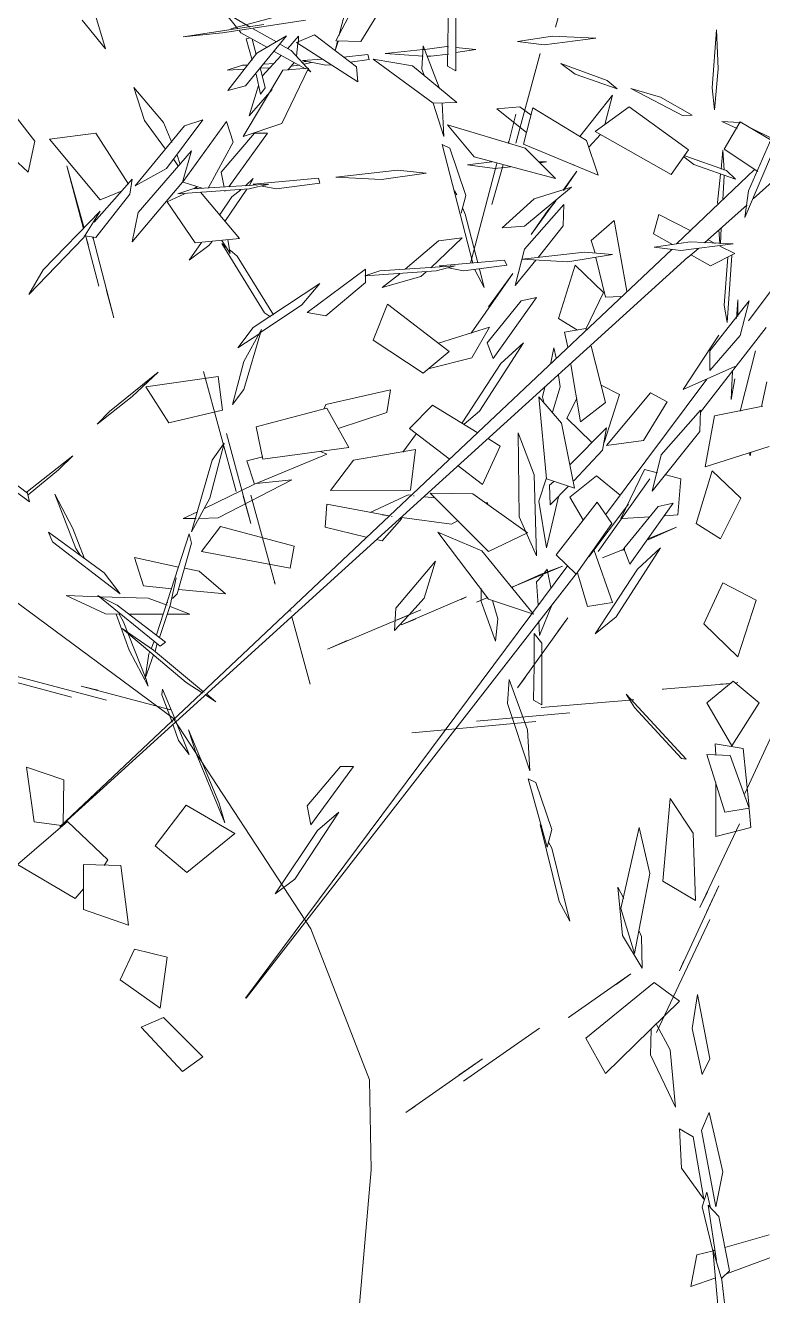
# Model space of a CAD drawing. Header units: metres. Extents: x 42 to 199, y -121 to 268.
# Drawn here: x 128.419 to 128.837, y -75.038 to -74.316 of the extents above; entities that cross this region are included whole.
import ezdxf

# ---------------------------------------------------------------- set-up
doc = ezdxf.new("R2010")
doc.units = ezdxf.units.M
doc.header["$LTSCALE"] = 0.3
doc.layers.get('0').update_dxf_attribs({"color": 8})
doc.layers.add('A-ELEVATION 4', color=8, linetype='Continuous')
doc.layers.add('A-Wall-Full', color=8, linetype='Continuous')
for name, color, linetype, lineweight in [('A-Hatch', 8, 'Continuous', 9), ('A-LANDSCAPE', 8, 'Continuous', 5), ('DA HOUSE ARCH LAYOUT', 8, 'Continuous', 9)]:
    doc.layers.add(name, color=color, linetype=linetype, lineweight=lineweight)

# ---------------------------------------------------------------- blocks, each defined once
blk = doc.blocks.new('zw$13A4')
at = {"layer": 'A-ELEVATION 4', "lineweight": 0, "transparency": 33554508}
blk.add_lwpolyline([(-9.82563, -8.98972), (-9.62165, -9.08723), (-9.53059, -9.1545), (-9.4525, -9.27416), (-9.41926, -9.35999), (-9.41832, -9.41115), (-9.42911, -9.53554), (-9.46825, -9.59416), (-9.51054, -9.64213), (-9.60342, -9.71365), (-9.74646, -9.76682), (-9.87979, -9.76117), (-9.92068, -9.75091), (-10.02946, -9.67634), (-10.05022, -9.66211), (-10.10136, -9.63376)], dxfattribs=at)
blk = doc.blocks.new('02PTRX29')
at = {"color": 8, "linetype": 'Continuous', "transparency": 33554572}
for p, q in [((0.14175, -0.04617), (0.13682, -0.02783)), ((0.19033, -0.04972), (0.18236, -0.03669)), ((0.16851, -0.03934), (0.1687, -0.05592)), ((0.19109, -0.03909), (0.19659, -0.04959)), ((0.19318, -0.03808), (0.19583, -0.04833)), ((0.16661, -0.05705), (0.16661, -0.04162)), ((0.22487, -0.04757), (0.20418, -0.0444)), ((0.22278, -0.04655), (0.21044, -0.04327)), ((0.22449, -0.04238), (0.21803, -0.04617)), ((0.22449, -0.04238), (0.22107, -0.04655)), ((0.25656, -0.04352), (0.25409, -0.05161)), ((0.25409, -0.05161), (0.25997, -0.0444)), ((0.10152, -0.04681), (0.10114, -0.05655)), ((0.10266, -0.06136), (0.10152, -0.04681)), ((0.14175, -0.04605), (0.14175, -0.04617)), ((0.21728, -0.04655), (0.21139, -0.04984)), ((0.21367, -0.05124), (0.22031, -0.04757)), ((0.21462, -0.04554), (0.23473, -0.04858)), ((0.22031, -0.04757), (0.22069, -0.04706)), ((0.23473, -0.04858), (0.22487, -0.04757)), ((0.13169, -0.04896), (0.14251, -0.04845)), ((0.1446, -0.0506), (0.13169, -0.04896)), ((0.14251, -0.04845), (0.15124, -0.04972)), ((0.15124, -0.04972), (0.1446, -0.0506)), ((0.19659, -0.04959), (0.19033, -0.04972)), ((0.20646, -0.04997), (0.19109, -0.05984)), ((0.19147, -0.05604), (0.2019, -0.04807)), ((0.19678, -0.05199), (0.19602, -0.04972)), ((0.19621, -0.04972), (0.19678, -0.05199)), ((0.20646, -0.04997), (0.2019, -0.04807)), ((0.20855, -0.05149), (0.20589, -0.04845)), ((0.20589, -0.04845), (0.20589, -0.04984)), ((0.20589, -0.04984), (0.20608, -0.05022)), ((0.20608, -0.05022), (0.20646, -0.05339)), ((0.21044, -0.05048), (0.20779, -0.05199)), ((0.20893, -0.04833), (0.21633, -0.05263)), ((0.21917, -0.06085), (0.20893, -0.04833)), ((0.21746, -0.04921), (0.21652, -0.05301)), ((0.21746, -0.0544), (0.21898, -0.04908)), ((0.21898, -0.04908), (0.21803, -0.04883)), ((0.15162, -0.07514), (0.14555, -0.05275)), ((0.14555, -0.05275), (0.14574, -0.05326)), ((0.16168, -0.05174), (0.16661, -0.05124)), ((0.16661, -0.0525), (0.16168, -0.05174)), ((0.16889, -0.05098), (0.16851, -0.05111)), ((0.16851, -0.05288), (0.17287, -0.05339)), ((0.17439, -0.05174), (0.16889, -0.05098)), ((0.17477, -0.05086), (0.17078, -0.06123)), ((0.17287, -0.05339), (0.17382, -0.05339)), ((0.17477, -0.05174), (0.17439, -0.05174)), ((0.17515, -0.05667), (0.17477, -0.05086)), ((0.18426, -0.05275), (0.17477, -0.05174)), ((0.17477, -0.05339), (0.18426, -0.05275)), ((0.18824, -0.05427), (0.18862, -0.05301)), ((0.19469, -0.05364), (0.18862, -0.05301)), ((0.20779, -0.05199), (0.20285, -0.05731)), ((0.20418, -0.05655), (0.21196, -0.05225)), ((0.215, -0.05845), (0.21025, -0.05326)), ((0.21633, -0.05263), (0.22354, -0.06199)), ((0.10209, -0.0668), (0.10114, -0.05655)), ((0.12885, -0.05946), (0.14042, -0.05528)), ((0.14042, -0.05528), (0.13682, -0.05794)), ((0.16642, -0.06502), (0.17743, -0.05579)), ((0.1687, -0.05592), (0.16661, -0.05705)), ((0.18729, -0.05414), (0.1723, -0.06515)), ((0.17458, -0.05819), (0.17515, -0.05667)), ((0.17743, -0.05579), (0.18729, -0.05414)), ((0.18824, -0.05427), (0.19299, -0.0549)), ((0.19109, -0.05984), (0.19147, -0.05604)), ((0.19906, -0.05566), (0.19773, -0.05554)), ((0.20494, -0.05452), (0.19906, -0.05566)), ((0.20001, -0.05414), (0.20494, -0.05452)), ((0.20456, -0.05541), (0.20266, -0.05503)), ((0.20285, -0.05731), (0.20361, -0.05693)), ((0.21006, -0.07021), (0.20342, -0.05642)), ((0.20987, -0.05693), (0.20342, -0.05642)), ((0.20513, -0.0549), (0.20399, -0.05478)), ((0.20589, -0.05566), (0.2057, -0.05566)), ((0.20779, -0.05592), (0.20589, -0.05566)), ((0.20703, -0.05503), (0.20855, -0.05693)), ((0.21974, -0.0735), (0.20987, -0.05693)), ((0.21462, -0.05541), (0.21196, -0.05528)), ((0.21538, -0.05642), (0.21291, -0.0563)), ((0.21538, -0.05655), (0.21424, -0.06136)), ((0.21993, -0.05566), (0.2186, -0.05566)), ((0.22373, -0.05693), (0.21936, -0.05667)), ((0.21993, -0.05566), (0.22373, -0.05693)), ((0.13682, -0.05794), (0.12638, -0.06161)), ((0.12638, -0.06161), (0.12885, -0.05946)), ((0.21538, -0.06287), (0.21652, -0.05794)), ((0.10209, -0.0668), (0.10266, -0.06136)), ((0.12296, -0.06148), (0.10987, -0.06831)), ((0.11556, -0.06363), (0.12296, -0.06148)), ((0.12942, -0.07046), (0.12752, -0.06313)), ((0.12752, -0.06313), (0.13568, -0.0735)), ((0.21822, -0.06831), (0.21253, -0.06174)), ((0.21538, -0.06287), (0.21424, -0.06136)), ((0.21822, -0.06831), (0.21595, -0.06072)), ((0.21917, -0.06085), (0.22354, -0.06199)), ((0.24707, -0.06123), (0.23967, -0.06996)), ((0.24441, -0.06945), (0.24707, -0.06123)), ((0.10759, -0.06819), (0.11556, -0.06363)), ((0.10854, -0.07679), (0.12334, -0.06604)), ((0.12334, -0.06604), (0.13188, -0.07224)), ((0.13397, -0.07451), (0.14744, -0.06629)), ((0.14744, -0.06629), (0.14972, -0.0754)), ((0.14782, -0.06819), (0.15067, -0.06604)), ((0.15636, -0.06654), (0.14896, -0.07249)), ((0.15067, -0.06604), (0.15636, -0.06654)), ((0.1723, -0.06515), (0.16642, -0.06502)), ((0.16965, -0.0735), (0.1723, -0.06515)), ((0.17002, -0.06515), (0.16965, -0.0735)), ((0.27174, -0.07464), (0.28047, -0.06351)), ((0.09355, -0.08704), (0.08539, -0.06844)), ((0.10019, -0.06971), (0.09583, -0.06996)), ((0.0964, -0.07148), (0.10019, -0.06971)), ((0.10987, -0.06831), (0.10759, -0.06819)), ((0.15352, -0.07527), (0.15162, -0.06793)), ((0.22221, -0.07489), (0.22392, -0.06971)), ((0.22392, -0.06971), (0.23473, -0.08476)), ((0.23891, -0.08147), (0.2298, -0.06933)), ((0.2298, -0.06933), (0.23435, -0.07084)), ((0.2391, -0.07666), (0.24441, -0.06945)), ((0.2873, -0.06958), (0.27344, -0.08236)), ((0.08767, -0.07401), (0.0926, -0.0716)), ((0.08786, -0.07439), (0.09564, -0.06983)), ((0.09564, -0.06983), (0.09962, -0.07666)), ((0.09583, -0.06996), (0.09564, -0.07008)), ((0.13188, -0.07224), (0.11291, -0.08299)), ((0.14934, -0.07641), (0.1687, -0.07059)), ((0.1687, -0.07059), (0.16206, -0.07856)), ((0.21006, -0.07021), (0.21974, -0.0735)), ((0.22335, -0.08602), (0.21367, -0.07261)), ((0.21367, -0.07261), (0.2169, -0.07261)), ((0.22525, -0.08236), (0.2169, -0.07261)), ((0.23435, -0.07084), (0.24669, -0.08577)), ((0.23967, -0.06996), (0.23758, -0.07502)), ((0.2484, -0.08539), (0.25656, -0.07261)), ((0.25656, -0.07261), (0.26813, -0.07413)), ((0.08691, -0.0759), (0.0945, -0.09374)), ((0.13055, -0.07299), (0.1334, -0.07616)), ((0.13112, -0.08311), (0.13397, -0.07451)), ((0.14972, -0.0754), (0.13112, -0.08311)), ((0.15352, -0.07477), (0.15352, -0.07514)), ((0.16243, -0.10513), (0.17002, -0.07552)), ((0.16813, -0.07641), (0.17002, -0.07552)), ((0.22221, -0.07489), (0.22847, -0.0864)), ((0.26813, -0.07413), (0.25542, -0.08931)), ((0.27344, -0.08236), (0.27174, -0.07464)), ((0.09962, -0.07666), (0.09127, -0.08223)), ((0.10949, -0.07831), (0.09905, -0.08198)), ((0.09962, -0.08185), (0.1, -0.07692)), ((0.1, -0.07692), (0.10038, -0.0816)), ((0.10721, -0.08046), (0.10968, -0.07856)), ((0.11291, -0.08299), (0.10854, -0.07679)), ((0.14175, -0.084), (0.14934, -0.07641)), ((0.16206, -0.07856), (0.14175, -0.084)), ((0.16414, -0.08818), (0.16813, -0.07641)), ((0.24593, -0.09248), (0.23265, -0.07704)), ((0.23265, -0.07704), (0.23492, -0.08489)), ((0.23625, -0.07818), (0.23549, -0.08046)), ((0.23587, -0.08096), (0.23701, -0.07919)), ((0.09203, -0.08172), (0.11158, -0.10032)), ((0.09678, -0.08413), (0.10721, -0.08046)), ((0.09905, -0.08198), (0.09678, -0.08413)), ((0.13644, -0.0821), (0.13985, -0.08691)), ((0.13966, -0.08691), (0.13644, -0.0821)), ((0.1372, -0.08058), (0.13739, -0.08058)), ((0.13739, -0.08058), (0.13739, -0.08058)), ((0.14555, -0.08008), (0.14403, -0.07983)), ((0.14403, -0.07983), (0.14593, -0.07983)), ((0.15693, -0.08147), (0.15295, -0.08109)), ((0.15484, -0.08058), (0.15769, -0.09045)), ((0.163, -0.10513), (0.15636, -0.08021)), ((0.15693, -0.08147), (0.16376, -0.08058)), ((0.16376, -0.08058), (0.15769, -0.07983)), ((0.17401, -0.08261), (0.18122, -0.08185)), ((0.19659, -0.08362), (0.18122, -0.08185)), ((0.22449, -0.08615), (0.22525, -0.08236)), ((0.24669, -0.08577), (0.23891, -0.08147)), ((0.2594, -0.0964), (0.26377, -0.08084)), ((0.26377, -0.08084), (0.25959, -0.09652)), ((0.09241, -0.08906), (0.0852, -0.08261)), ((0.1, -0.08931), (0.09962, -0.08324)), ((0.10057, -0.08286), (0.10133, -0.08995)), ((0.18521, -0.08425), (0.17401, -0.08261)), ((0.18521, -0.08425), (0.19659, -0.08362)), ((0.20096, -0.08387), (0.20058, -0.08514)), ((0.21139, -0.08653), (0.20058, -0.08514)), ((0.20096, -0.08387), (0.21728, -0.08539)), ((0.21822, -0.08653), (0.21329, -0.08539)), ((0.21329, -0.08539), (0.23227, -0.08653)), ((0.21728, -0.08539), (0.21633, -0.08565)), ((0.21822, -0.08577), (0.21728, -0.084)), ((0.21728, -0.084), (0.21917, -0.08577)), ((0.22999, -0.0864), (0.23473, -0.08489)), ((0.23473, -0.08489), (0.23492, -0.08489)), ((0.23492, -0.08489), (0.24745, -0.09981)), ((0.24745, -0.08413), (0.25694, -0.09488)), ((0.24802, -0.08792), (0.24745, -0.08413)), ((0.0945, -0.09374), (0.09355, -0.08704)), ((0.13777, -0.08615), (0.14706, -0.08906)), ((0.14953, -0.09589), (0.13777, -0.08615)), ((0.13985, -0.08691), (0.13966, -0.08691)), ((0.16528, -0.0926), (0.16414, -0.08818)), ((0.16699, -0.08704), (0.16642, -0.08805)), ((0.215, -0.0859), (0.21139, -0.08653)), ((0.21822, -0.08653), (0.23606, -0.0878)), ((0.21879, -0.08666), (0.2243, -0.09475)), ((0.22259, -0.08855), (0.22031, -0.08678)), ((0.23037, -0.08742), (0.22069, -0.09893)), ((0.22562, -0.09311), (0.22259, -0.08855)), ((0.2243, -0.08716), (0.22411, -0.08704)), ((0.2243, -0.08716), (0.2243, -0.08704)), ((0.2243, -0.08704), (0.2243, -0.08716)), ((0.23113, -0.08653), (0.23151, -0.08615)), ((0.23208, -0.08653), (0.23151, -0.08615)), ((0.23227, -0.08653), (0.23606, -0.0878)), ((0.23435, -0.0878), (0.23872, -0.08982)), ((0.25656, -0.09868), (0.24802, -0.08792)), ((0.24991, -0.08704), (0.25542, -0.08931)), ((0.10456, -0.10007), (0.09393, -0.09058)), ((0.10114, -0.09045), (0.10133, -0.08995)), ((0.13966, -0.09045), (0.14953, -0.10158)), ((0.13985, -0.09577), (0.13966, -0.09045)), ((0.14308, -0.09134), (0.14156, -0.08944)), ((0.14175, -0.08969), (0.14365, -0.09197)), ((0.14308, -0.09134), (0.14782, -0.09792)), ((0.14782, -0.09792), (0.14365, -0.09197)), ((0.14706, -0.08906), (0.15503, -0.09627)), ((0.1649, -0.09146), (0.16433, -0.09286)), ((0.2317, -0.10007), (0.23872, -0.08982)), ((0.10797, -0.09703), (0.11594, -0.09298)), ((0.11594, -0.09298), (0.11727, -0.09779)), ((0.12714, -0.0945), (0.12391, -0.11208)), ((0.12714, -0.0945), (0.13283, -0.09943)), ((0.16111, -0.105), (0.16433, -0.09286)), ((0.24745, -0.09981), (0.24593, -0.09248)), ((0.25959, -0.0988), (0.25542, -0.0921)), ((0.25542, -0.0921), (0.26965, -0.10677)), ((0.10038, -0.0964), (0.10057, -0.10019)), ((0.10076, -0.10019), (0.10095, -0.09678)), ((0.11727, -0.09779), (0.11253, -0.10045)), ((0.14612, -0.10374), (0.13985, -0.09577)), ((0.15503, -0.09627), (0.14953, -0.09589)), ((0.25656, -0.09868), (0.25921, -0.0983)), ((0.07818, -0.0988), (0.09355, -0.11955)), ((0.09697, -0.10272), (0.10076, -0.10083)), ((0.09735, -0.10032), (0.10816, -0.09981)), ((0.11044, -0.10196), (0.09735, -0.10032)), ((0.10057, -0.10019), (0.10076, -0.10019)), ((0.1019, -0.10019), (0.10361, -0.09931)), ((0.10608, -0.10146), (0.10873, -0.10374)), ((0.10816, -0.09981), (0.11708, -0.10108)), ((0.11708, -0.10108), (0.11044, -0.10196)), ((0.13188, -0.1026), (0.13283, -0.09943)), ((0.17097, -0.09956), (0.16509, -0.0988)), ((0.16509, -0.0988), (0.17287, -0.10627)), ((0.17932, -0.10665), (0.17097, -0.09956)), ((0.21443, -0.11752), (0.22506, -0.10019)), ((0.22069, -0.09893), (0.2317, -0.10007)), ((0.22297, -0.10272), (0.22354, -0.09931)), ((0.22506, -0.09943), (0.22297, -0.10272)), ((0.22506, -0.10019), (0.22411, -0.10108)), ((0.22828, -0.1007), (0.22752, -0.09969)), ((0.22828, -0.1007), (0.23322, -0.10437)), ((0.23322, -0.10437), (0.23018, -0.09994)), ((0.25731, -0.09855), (0.252, -0.11879)), ((0.2558, -0.11082), (0.25902, -0.09842)), ((0.25731, -0.09868), (0.25731, -0.09893)), ((0.25845, -0.10045), (0.25902, -0.09842)), ((0.27325, -0.11297), (0.25959, -0.0988)), ((0.10304, -0.10576), (0.09697, -0.10272)), ((0.09773, -0.10323), (0.09886, -0.11993)), ((0.09962, -0.11563), (0.09868, -0.10361)), ((0.10778, -0.1031), (0.10304, -0.10576)), ((0.26547, -0.24593), (0.10873, -0.10361)), ((0.11272, -0.10171), (0.26547, -0.2458)), ((0.12752, -0.10298), (0.13454, -0.10234)), ((0.13871, -0.10475), (0.12752, -0.10298)), ((0.12923, -0.1136), (0.13169, -0.10374)), ((0.13454, -0.10234), (0.1501, -0.10411)), ((0.13871, -0.10475), (0.1501, -0.10411)), ((0.15181, -0.11069), (0.14668, -0.10437)), ((0.14953, -0.10158), (0.15181, -0.11069)), ((0.15446, -0.10437), (0.1539, -0.10563)), ((0.17078, -0.10576), (0.15446, -0.10437)), ((0.22126, -0.10336), (0.21215, -0.11803)), ((0.22297, -0.10184), (0.22126, -0.10336)), ((0.1298, -0.11246), (0.13682, -0.10563)), ((0.13682, -0.10563), (0.14099, -0.11892)), ((0.15845, -0.11601), (0.15238, -0.10766)), ((0.16281, -0.12258), (0.15238, -0.10766)), ((0.1539, -0.10563), (0.16471, -0.10702)), ((0.15959, -0.1112), (0.16073, -0.10665)), ((0.15959, -0.1112), (0.16187, -0.10677)), ((0.16471, -0.10702), (0.16851, -0.10627)), ((0.1668, -0.10576), (0.17154, -0.10702)), ((0.18559, -0.10702), (0.1668, -0.10576)), ((0.17078, -0.10576), (0.16965, -0.10601)), ((0.17154, -0.10702), (0.18938, -0.10829)), ((0.17401, -0.10728), (0.17534, -0.10842)), ((0.18502, -0.1112), (0.18065, -0.10778)), ((0.18938, -0.10829), (0.18559, -0.10702)), ((0.18919, -0.10993), (0.18919, -0.10665)), ((0.2038, -0.1174), (0.18919, -0.10665)), ((0.26965, -0.10677), (0.27325, -0.11297)), ((0.17534, -0.10842), (0.18502, -0.1112)), ((0.18919, -0.10993), (0.19906, -0.11828)), ((0.20513, -0.1155), (0.20058, -0.11019)), ((0.21728, -0.12119), (0.20058, -0.11019)), ((0.12923, -0.1136), (0.12543, -0.11348)), ((0.13416, -0.12157), (0.1298, -0.11246)), ((0.15731, -0.12891), (0.14649, -0.11373)), ((0.14649, -0.11373), (0.15029, -0.11449)), ((0.252, -0.11879), (0.2539, -0.11196)), ((0.09564, -0.12322), (0.09336, -0.11449)), ((0.10323, -0.12701), (0.09336, -0.11449)), ((0.09621, -0.11424), (0.09621, -0.11841)), ((0.09659, -0.11892), (0.09621, -0.11424)), ((0.09886, -0.11993), (0.09962, -0.11563)), ((0.15029, -0.11449), (0.15883, -0.12499)), ((0.16832, -0.12714), (0.18369, -0.11537)), ((0.18369, -0.11537), (0.18729, -0.12436)), ((0.21538, -0.12246), (0.20513, -0.1155)), ((0.13625, -0.12183), (0.14099, -0.11892)), ((0.2038, -0.1174), (0.19906, -0.11828)), ((0.2112, -0.11968), (0.2112, -0.11968)), ((0.21291, -0.11854), (0.21443, -0.11752)), ((0.10551, -0.14232), (0.08919, -0.12119)), ((0.09564, -0.12322), (0.10323, -0.13195)), ((0.10987, -0.13663), (0.10095, -0.12309)), ((0.13397, -0.1217), (0.13416, -0.12145)), ((0.13947, -0.12233), (0.13416, -0.12145)), ((0.13871, -0.12613), (0.13947, -0.12233)), ((0.17097, -0.12512), (0.15826, -0.12107)), ((0.15826, -0.12107), (0.16262, -0.12878)), ((0.21519, -0.1217), (0.21955, -0.13663)), ((0.21955, -0.12967), (0.21519, -0.1217)), ((0.21557, -0.12271), (0.22107, -0.12625)), ((0.21728, -0.12119), (0.22107, -0.12625)), ((0.12923, -0.13992), (0.13283, -0.12587)), ((0.14213, -0.12625), (0.14156, -0.12878)), ((0.14213, -0.12625), (0.14289, -0.13005)), ((0.14972, -0.12499), (0.16073, -0.14207)), ((0.15541, -0.13018), (0.14972, -0.12499)), ((0.15883, -0.12499), (0.15731, -0.12891)), ((0.18729, -0.12436), (0.17477, -0.13258)), ((0.09184, -0.12701), (0.09564, -0.14207)), ((0.10323, -0.12701), (0.10323, -0.13195)), ((0.16262, -0.12878), (0.17325, -0.13144)), ((0.16832, -0.12714), (0.17477, -0.13258)), ((0.2224, -0.14042), (0.21955, -0.12967)), ((0.09697, -0.13093), (0.10987, -0.13663)), ((0.09754, -0.13207), (0.09792, -0.13916)), ((0.13549, -0.14472), (0.13796, -0.13043)), ((0.14099, -0.13309), (0.14061, -0.13599)), ((0.16509, -0.14498), (0.15541, -0.13018)), ((0.22145, -0.16218), (0.22961, -0.1322)), ((0.241, -0.13233), (0.24745, -0.1384)), ((0.25314, -0.14219), (0.241, -0.13233)), ((0.09033, -0.14093), (0.089, -0.13473)), ((0.09697, -0.13397), (0.09792, -0.13916)), ((0.10399, -0.1341), (0.12923, -0.168)), ((0.12581, -0.13789), (0.13037, -0.13562)), ((0.14061, -0.13599), (0.14251, -0.14232)), ((0.14441, -0.13612), (0.14498, -0.13852)), ((0.226, -0.13346), (0.22487, -0.14181)), ((0.226, -0.13346), (0.24403, -0.13599)), ((0.23834, -0.14498), (0.24403, -0.13599)), ((0.11803, -0.13751), (0.11386, -0.13979)), ((0.12904, -0.15067), (0.11803, -0.13751)), ((0.12581, -0.13789), (0.12961, -0.14991)), ((0.1389, -0.14384), (0.13644, -0.1389)), ((0.14593, -0.13852), (0.14023, -0.1451)), ((0.14403, -0.15902), (0.14593, -0.13852)), ((0.1446, -0.14017), (0.14498, -0.13852)), ((0.18388, -0.14245), (0.18293, -0.13675)), ((0.18293, -0.13675), (0.19906, -0.14042)), ((0.2224, -0.14042), (0.21955, -0.13663)), ((0.24745, -0.1384), (0.25618, -0.14536)), ((0.10209, -0.14321), (0.08995, -0.1408)), ((0.10551, -0.14181), (0.11537, -0.15295)), ((0.10551, -0.14181), (0.1057, -0.14713)), ((0.11386, -0.13979), (0.11974, -0.1494)), ((0.13549, -0.14472), (0.12923, -0.13992)), ((0.16073, -0.14207), (0.16452, -0.14536)), ((0.17249, -0.14055), (0.1613, -0.14738)), ((0.17818, -0.14637), (0.17249, -0.14055)), ((0.19602, -0.14637), (0.18388, -0.14245)), ((0.19887, -0.14131), (0.19337, -0.15118)), ((0.19887, -0.14131), (0.21652, -0.14599)), ((0.19906, -0.14042), (0.19963, -0.14156)), ((0.22487, -0.14181), (0.23834, -0.14498)), ((0.25618, -0.14536), (0.25314, -0.14219)), ((0.10437, -0.15598), (0.10209, -0.14321)), ((0.13264, -0.14991), (0.1389, -0.14384)), ((0.14023, -0.1451), (0.13701, -0.1613)), ((0.11765, -0.16206), (0.1057, -0.14713)), ((0.12999, -0.15181), (0.12904, -0.14624)), ((0.12904, -0.14624), (0.13815, -0.15548)), ((0.14706, -0.15801), (0.15105, -0.14751)), ((0.15105, -0.14751), (0.15086, -0.16851)), ((0.1556, -0.1508), (0.15845, -0.14902)), ((0.16073, -0.14776), (0.16073, -0.14776)), ((0.16832, -0.15396), (0.17818, -0.14637)), ((0.17648, -0.14763), (0.17989, -0.15231)), ((0.21652, -0.14599), (0.21481, -0.15409)), ((0.22392, -0.14763), (0.21784, -0.17015)), ((0.08843, -0.15092), (0.10437, -0.15598)), ((0.11974, -0.1494), (0.12904, -0.15067)), ((0.1372, -0.15952), (0.12999, -0.15181)), ((0.1556, -0.1508), (0.15997, -0.16041)), ((0.17799, -0.1618), (0.17667, -0.15168)), ((0.17667, -0.15168), (0.19223, -0.15434)), ((0.19337, -0.15118), (0.21481, -0.15409)), ((0.19887, -0.15282), (0.20039, -0.15219)), ((0.22449, -0.15004), (0.22752, -0.15434)), ((0.22449, -0.15004), (0.22809, -0.16383)), ((0.27363, -0.16256), (0.28787, -0.15168)), ((0.09298, -0.15244), (0.09317, -0.1532)), ((0.09317, -0.1532), (0.09336, -0.15257)), ((0.11537, -0.15295), (0.11765, -0.16206)), ((0.16775, -0.15434), (0.16775, -0.15434)), ((0.19223, -0.15434), (0.19792, -0.16193)), ((0.2169, -0.16028), (0.19887, -0.15282)), ((0.21481, -0.15345), (0.21879, -0.15446)), ((0.2169, -0.16028), (0.21879, -0.15446)), ((0.23265, -0.17218), (0.22752, -0.15434)), ((0.26225, -0.1532), (0.26585, -0.15674)), ((0.27363, -0.16218), (0.26225, -0.1532)), ((0.10266, -0.15699), (0.09545, -0.16383)), ((0.10665, -0.17015), (0.10266, -0.15699)), ((0.11424, -0.15801), (0.11044, -0.15902)), ((0.11955, -0.15662), (0.11632, -0.1575)), ((0.12543, -0.16889), (0.11955, -0.15662)), ((0.12562, -0.16307), (0.1315, -0.15826)), ((0.1315, -0.15826), (0.13815, -0.16357)), ((0.14649, -0.17825), (0.14706, -0.15801)), ((0.15997, -0.16041), (0.16604, -0.15573)), ((0.26585, -0.15674), (0.27344, -0.16294)), ((0.28388, -0.15674), (0.27306, -0.16471)), ((0.1112, -0.168), (0.11044, -0.15902)), ((0.11822, -0.15902), (0.13112, -0.17711)), ((0.13701, -0.1613), (0.14403, -0.15902)), ((0.13852, -0.16079), (0.14308, -0.16547)), ((0.14327, -0.16054), (0.14213, -0.15965)), ((0.14308, -0.16547), (0.14327, -0.16054)), ((0.14403, -0.15877), (0.14593, -0.16459)), ((0.226, -0.16876), (0.2076, -0.15927)), ((0.2076, -0.15927), (0.21652, -0.16016)), ((0.21652, -0.16016), (0.2169, -0.16028)), ((0.2169, -0.16028), (0.22942, -0.16636)), ((0.10057, -0.17395), (0.09545, -0.16383)), ((0.12505, -0.16357), (0.12505, -0.16357)), ((0.12771, -0.17015), (0.13131, -0.16484)), ((0.13131, -0.16484), (0.14156, -0.17799)), ((0.13473, -0.16939), (0.13815, -0.16357)), ((0.14403, -0.17622), (0.14099, -0.16345)), ((0.14593, -0.16459), (0.14403, -0.17622)), ((0.14877, -0.17243), (0.16243, -0.16269)), ((0.17306, -0.16256), (0.15845, -0.17711)), ((0.15864, -0.16496), (0.15921, -0.16496)), ((0.15921, -0.16496), (0.15864, -0.16496)), ((0.15864, -0.16496), (0.15883, -0.16522)), ((0.16243, -0.16269), (0.17306, -0.16256)), ((0.17439, -0.16345), (0.17192, -0.1637)), ((0.17724, -0.16319), (0.17705, -0.16319)), ((0.17781, -0.16307), (0.17856, -0.16294)), ((0.17799, -0.1618), (0.19792, -0.16193)), ((0.17856, -0.16294), (0.18805, -0.16737)), ((0.21177, -0.18533), (0.21784, -0.16307)), ((0.21974, -0.16332), (0.21784, -0.17015)), ((0.22809, -0.16383), (0.23265, -0.17218)), ((0.2668, -0.16281), (0.26149, -0.17635)), ((0.26225, -0.17142), (0.2668, -0.16281)), ((0.27306, -0.16471), (0.27363, -0.16256)), ((0.27363, -0.16218), (0.27382, -0.16243)), ((0.1112, -0.168), (0.11443, -0.16825)), ((0.12315, -0.18027), (0.11234, -0.16509)), ((0.11613, -0.16585), (0.11234, -0.16509)), ((0.11613, -0.16585), (0.12467, -0.17635)), ((0.12353, -0.16534), (0.1334, -0.1785)), ((0.19887, -0.16534), (0.18331, -0.16825)), ((0.18331, -0.16825), (0.18502, -0.168)), ((0.19925, -0.17104), (0.19887, -0.16534)), ((0.23113, -0.16724), (0.23473, -0.16889)), ((0.10057, -0.17395), (0.10665, -0.17015)), ((0.11158, -0.17104), (0.1186, -0.17395)), ((0.1186, -0.1742), (0.11158, -0.17104)), ((0.11822, -0.16851), (0.12505, -0.16889)), ((0.12505, -0.16889), (0.12524, -0.16889)), ((0.12524, -0.16889), (0.12543, -0.16889)), ((0.13663, -0.1828), (0.12771, -0.17015)), ((0.15086, -0.16851), (0.14649, -0.17825)), ((0.16775, -0.17028), (0.16604, -0.16939)), ((0.16775, -0.17028), (0.18008, -0.16863)), ((0.18008, -0.16889), (0.18502, -0.17445)), ((0.18046, -0.16889), (0.18008, -0.16889)), ((0.18255, -0.16838), (0.18274, -0.16838)), ((0.18274, -0.16838), (0.18274, -0.16838)), ((0.189, -0.17357), (0.19925, -0.17104)), ((0.22543, -0.17091), (0.20703, -0.17584)), ((0.23018, -0.17711), (0.22543, -0.17091)), ((0.226, -0.16876), (0.23075, -0.16889)), ((0.23151, -0.16889), (0.23473, -0.16889)), ((0.15845, -0.17711), (0.14877, -0.17243)), ((0.17116, -0.1723), (0.15845, -0.189)), ((0.16016, -0.17698), (0.17116, -0.1723)), ((0.18502, -0.17445), (0.18615, -0.1742)), ((0.18843, -0.17369), (0.18843, -0.17369)), ((0.23265, -0.17509), (0.23322, -0.17268)), ((0.24137, -0.19798), (0.23322, -0.17268)), ((0.25447, -0.18242), (0.26832, -0.1723)), ((0.2594, -0.17875), (0.26225, -0.17142)), ((0.26832, -0.1723), (0.26737, -0.17471)), ((0.12126, -0.18154), (0.11556, -0.17622)), ((0.11556, -0.17622), (0.12657, -0.19343)), ((0.12315, -0.18027), (0.12467, -0.17635)), ((0.12448, -0.17648), (0.12999, -0.17875)), ((0.12448, -0.1766), (0.12524, -0.17686)), ((0.13207, -0.17686), (0.12752, -0.18989)), ((0.14725, -0.1928), (0.16016, -0.17698)), ((0.20798, -0.18128), (0.20703, -0.17584)), ((0.20798, -0.18128), (0.23018, -0.17711)), ((0.23265, -0.17509), (0.23625, -0.18774)), ((0.26737, -0.17471), (0.25048, -0.18774)), ((0.26149, -0.17635), (0.26035, -0.17812)), ((0.14156, -0.17799), (0.13663, -0.1828)), ((0.21917, -0.28869), (0.13871, -0.18065)), ((0.14004, -0.18078), (0.14536, -0.1828)), ((0.14004, -0.18078), (0.15238, -0.18596)), ((0.17173, -0.17951), (0.1816, -0.19128)), ((0.17458, -0.18875), (0.17173, -0.17951)), ((0.24688, -0.17863), (0.23587, -0.18103)), ((0.2446, -0.18571), (0.24688, -0.17863)), ((0.13188, -0.19773), (0.12126, -0.18154)), ((0.13625, -0.18242), (0.13378, -0.1909)), ((0.21898, -0.28869), (0.13663, -0.18268)), ((0.14289, -0.18609), (0.14365, -0.18242)), ((0.14365, -0.1823), (0.14384, -0.18154)), ((0.14384, -0.18154), (0.1446, -0.18255)), ((0.14479, -0.18293), (0.14649, -0.1847)), ((0.14536, -0.1828), (0.15276, -0.18609)), ((0.23075, -0.18204), (0.22411, -0.18774)), ((0.23075, -0.18204), (0.23435, -0.18128)), ((0.23796, -0.19065), (0.23644, -0.18369)), ((0.25048, -0.18774), (0.25447, -0.18242)), ((0.1, -0.18495), (0.09165, -0.18925)), ((0.1, -0.18495), (0.10475, -0.1952)), ((0.14649, -0.1847), (0.14612, -0.19052)), ((0.15238, -0.18596), (0.15257, -0.18622)), ((0.16035, -0.18634), (0.16035, -0.18963)), ((0.21196, -0.18483), (0.21177, -0.18533)), ((0.22411, -0.18774), (0.23587, -0.1866)), ((0.23758, -0.18647), (0.2446, -0.18571)), ((0.09621, -0.20342), (0.09165, -0.18925)), ((0.13378, -0.1909), (0.12752, -0.18989)), ((0.14574, -0.19811), (0.14251, -0.19014)), ((0.15845, -0.189), (0.14725, -0.1928)), ((0.1575, -0.18938), (0.15617, -0.19393)), ((0.16035, -0.18963), (0.15674, -0.1995)), ((0.15864, -0.18862), (0.16149, -0.18976)), ((0.16395, -0.18849), (0.16528, -0.18913)), ((0.16395, -0.18849), (0.18027, -0.19545)), ((0.17837, -0.19305), (0.17458, -0.18875)), ((0.23625, -0.18774), (0.23739, -0.18887)), ((0.23853, -0.18989), (0.23891, -0.19001)), ((0.24346, -0.18875), (0.23872, -0.19052)), ((0.24043, -0.20077), (0.25599, -0.18812)), ((0.25542, -0.18849), (0.24346, -0.18875)), ((0.25599, -0.18812), (0.25124, -0.19052)), ((0.25409, -0.19267), (0.26396, -0.18812)), ((0.25561, -0.18849), (0.26396, -0.18812)), ((0.12657, -0.19343), (0.13188, -0.19773)), ((0.17534, -0.19166), (0.19868, -0.20153)), ((0.18122, -0.19419), (0.17534, -0.19166)), ((0.18198, -0.19684), (0.17837, -0.19305)), ((0.1816, -0.19128), (0.18198, -0.19684)), ((0.20304, -0.21025), (0.2076, -0.19343)), ((0.20779, -0.19204), (0.20798, -0.19191)), ((0.20798, -0.19191), (0.20798, -0.19204)), ((0.23796, -0.1909), (0.23303, -0.1928)), ((0.23303, -0.1928), (0.23853, -0.1928)), ((0.23796, -0.19065), (0.24062, -0.19862)), ((0.25124, -0.19052), (0.2391, -0.19975)), ((0.23967, -0.1928), (0.24821, -0.1928)), ((0.24821, -0.20178), (0.25143, -0.1928)), ((0.25067, -0.1928), (0.24972, -0.19457)), ((0.25029, -0.1928), (0.25409, -0.19267)), ((0.09621, -0.20342), (0.10475, -0.1952)), ((0.13871, -0.19368), (0.15124, -0.21114)), ((0.13871, -0.19368), (0.14118, -0.1971)), ((0.14593, -0.19444), (0.14574, -0.19811)), ((0.15617, -0.19393), (0.15674, -0.1995)), ((0.17667, -0.19406), (0.18027, -0.19545)), ((0.23397, -0.20987), (0.24991, -0.19634)), ((0.24991, -0.19634), (0.24213, -0.20178)), ((0.24972, -0.19457), (0.24403, -0.20886)), ((0.14517, -0.20001), (0.14706, -0.1976)), ((0.14706, -0.1976), (0.14706, -0.20545)), ((0.19374, -0.19937), (0.19868, -0.20153)), ((0.2391, -0.19975), (0.24043, -0.20077)), ((0.24194, -0.1995), (0.2427, -0.2014)), ((0.14517, -0.21544), (0.14517, -0.20001)), ((0.24213, -0.20178), (0.22961, -0.21215)), ((0.24118, -0.20013), (0.24175, -0.20203)), ((0.24213, -0.20292), (0.24422, -0.20886)), ((0.24308, -0.20216), (0.24327, -0.20266)), ((0.24327, -0.20266), (0.24422, -0.20886)), ((0.24346, -0.21076), (0.24821, -0.20178)), ((0.14706, -0.20545), (0.14706, -0.20557)), ((0.14706, -0.20557), (0.14725, -0.2143)), ((0.29261, -0.20545), (0.26263, -0.21354)), ((0.15333, -0.20912), (0.14877, -0.22164)), ((0.15124, -0.21114), (0.14934, -0.20861)), ((0.15333, -0.20912), (0.15371, -0.21506)), ((0.24346, -0.21076), (0.24403, -0.20886)), ((0.27648, -0.20823), (0.2539, -0.2143)), ((0.26263, -0.21354), (0.28293, -0.2081)), ((0.09735, -0.2095), (0.0909, -0.21493)), ((0.09678, -0.21), (0.09621, -0.20987)), ((0.10399, -0.21493), (0.09735, -0.2095)), ((0.11499, -0.21152), (0.09792, -0.21013)), ((0.09792, -0.21013), (0.10057, -0.21025)), ((0.11499, -0.21165), (0.11499, -0.21139)), ((0.11499, -0.21139), (0.11499, -0.21152)), ((0.22961, -0.21215), (0.22942, -0.21228)), ((0.22942, -0.21228), (0.22942, -0.21228)), ((0.2298, -0.21253), (0.22999, -0.2124)), ((0.2298, -0.21253), (0.2298, -0.21253)), ((0.22999, -0.2124), (0.23397, -0.20987)), ((0.23682, -0.21886), (0.23986, -0.21152)), ((0.26016, -0.21076), (0.23777, -0.21671)), ((0.23986, -0.21152), (0.24005, -0.21291)), ((0.25599, -0.21177), (0.26016, -0.21076)), ((0.09773, -0.22569), (0.0909, -0.21493)), ((0.09773, -0.22569), (0.10399, -0.21493)), ((0.1241, -0.21278), (0.10911, -0.22898)), ((0.12202, -0.21607), (0.1241, -0.21278)), ((0.12221, -0.21418), (0.14536, -0.21607)), ((0.12277, -0.21418), (0.12221, -0.21418)), ((0.14517, -0.21544), (0.14725, -0.2143)), ((0.1482, -0.23189), (0.15371, -0.21506)), ((0.22885, -0.21278), (0.22657, -0.21468)), ((0.22657, -0.21468), (0.22904, -0.21304)), ((0.24005, -0.21291), (0.23758, -0.21949)), ((0.11025, -0.22885), (0.12202, -0.21607)), ((0.16149, -0.21949), (0.13815, -0.21746)), ((0.23682, -0.21898), (0.23682, -0.21886)), ((0.23777, -0.21671), (0.23834, -0.21658)), ((0.08653, -0.2205), (0.0945, -0.23758)), ((0.14668, -0.21962), (0.17762, -0.2224)), ((0.14877, -0.22164), (0.1482, -0.23189)), ((0.2334, -0.22164), (0.22581, -0.23986)), ((0.23151, -0.22759), (0.2334, -0.22164)), ((0.23322, -0.22784), (0.23644, -0.21974)), ((0.2372, -0.2205), (0.23587, -0.2243)), ((0.23663, -0.21911), (0.23682, -0.21898)), ((0.23758, -0.21949), (0.23739, -0.21974)), ((0.23739, -0.21974), (0.23739, -0.21974)), ((0.1019, -0.22518), (0.09488, -0.22632)), ((0.10171, -0.22797), (0.1019, -0.22518)), ((0.23587, -0.2243), (0.23322, -0.22784)), ((0.09488, -0.22632), (0.09336, -0.241)), ((0.09811, -0.22809), (0.09336, -0.24125)), ((0.10399, -0.22784), (0.09811, -0.22809)), ((0.10399, -0.22784), (0.09943, -0.24226)), ((0.2243, -0.24492), (0.23151, -0.22759)), ((0.10911, -0.22898), (0.11025, -0.22885)), ((0.20285, -0.24542), (0.19223, -0.23087)), ((0.19223, -0.23087), (0.19545, -0.23087)), ((0.19545, -0.23087), (0.2038, -0.24062)), ((0.27382, -0.231), (0.26453, -0.23416)), ((0.27193, -0.24466), (0.27382, -0.231)), ((0.14858, -0.23391), (0.14384, -0.25099)), ((0.14858, -0.23391), (0.14668, -0.2348)), ((0.26453, -0.23416), (0.26472, -0.2453)), ((0.0945, -0.23758), (0.0945, -0.23745)), ((0.10171, -0.24833), (0.10171, -0.2348)), ((0.1427, -0.24656), (0.14668, -0.2348)), ((0.1074, -0.24745), (0.1131, -0.23884)), ((0.1131, -0.23884), (0.11499, -0.25947)), ((0.2038, -0.24062), (0.20285, -0.24542)), ((0.22183, -0.24757), (0.23397, -0.24049)), ((0.22581, -0.23986), (0.2243, -0.24492)), ((0.23397, -0.24049), (0.24175, -0.25061)), ((0.09336, -0.24137), (0.09298, -0.24606)), ((0.09336, -0.24125), (0.09943, -0.24226)), ((0.19583, -0.24226), (0.20115, -0.24681)), ((0.20684, -0.25896), (0.19583, -0.24226)), ((0.10171, -0.24833), (0.09298, -0.24606)), ((0.09602, -0.24568), (0.09583, -0.24517)), ((0.09583, -0.24517), (0.1057, -0.26604)), ((0.10683, -0.26427), (0.1074, -0.24745)), ((0.11822, -0.25757), (0.12088, -0.24606)), ((0.12088, -0.24606), (0.12543, -0.2663)), ((0.14555, -0.2453), (0.1408, -0.26453)), ((0.14384, -0.25099), (0.1427, -0.24656)), ((0.14555, -0.2453), (0.14517, -0.24593)), ((0.20115, -0.24681), (0.21177, -0.26263)), ((0.25352, -0.25415), (0.26358, -0.24454)), ((0.26358, -0.24454), (0.2761, -0.25529)), ((0.26472, -0.2453), (0.26472, -0.24542)), ((0.26472, -0.24542), (0.2649, -0.24555)), ((0.2649, -0.24555), (0.26509, -0.24555)), ((0.26509, -0.24555), (0.2649, -0.24555)), ((0.2649, -0.24555), (0.2649, -0.24555)), ((0.27193, -0.24466), (0.26509, -0.24555)), ((0.26547, -0.24593), (0.26547, -0.2458)), ((0.1427, -0.25124), (0.14346, -0.24972)), ((0.23378, -0.25731), (0.22183, -0.24757)), ((0.24175, -0.25061), (0.23378, -0.25731)), ((0.13815, -0.26946), (0.1427, -0.25124)), ((0.25029, -0.25554), (0.2484, -0.27047)), ((0.25959, -0.25529), (0.25029, -0.25554)), ((0.25352, -0.25415), (0.25447, -0.25554)), ((0.25959, -0.25529), (0.25959, -0.26655)), ((0.2761, -0.25529), (0.26168, -0.26377)), ((0.10683, -0.26427), (0.11499, -0.25947)), ((0.11822, -0.25757), (0.12202, -0.27756)), ((0.21177, -0.26263), (0.20684, -0.25896)), ((0.10095, -0.2606), (0.10399, -0.26706)), ((0.11082, -0.28186), (0.10095, -0.2606)), ((0.1057, -0.26604), (0.1038, -0.26212)), ((0.12619, -0.26098), (0.12467, -0.26377)), ((0.12619, -0.26098), (0.12505, -0.273)), ((0.26168, -0.26377), (0.25959, -0.26136)), ((0.12543, -0.2663), (0.12202, -0.27756)), ((0.1408, -0.26453), (0.13815, -0.26946)), ((0.10323, -0.26908), (0.11651, -0.29729)), ((0.25959, -0.26655), (0.2484, -0.27047)), ((0.12088, -0.27199), (0.12031, -0.27325)), ((0.12012, -0.28122), (0.12505, -0.273)), ((0.12031, -0.27325), (0.12012, -0.28122)), ((0.23872, -0.27844), (0.24688, -0.27642)), ((0.23872, -0.27844), (0.24043, -0.29122)), ((0.24688, -0.27642), (0.25048, -0.28413)), ((0.10968, -0.27933), (0.11082, -0.28186)), ((0.11708, -0.28477), (0.11082, -0.28945)), ((0.11708, -0.28477), (0.13416, -0.29868)), ((0.13852, -0.2935), (0.12296, -0.28262)), ((0.12296, -0.28262), (0.12657, -0.28527)), ((0.25048, -0.28413), (0.24043, -0.29122)), ((0.10627, -0.2878), (0.10323, -0.30387)), ((0.10759, -0.29628), (0.10627, -0.2878)), ((0.11082, -0.28945), (0.12923, -0.30754)), ((0.13834, -0.2935), (0.13852, -0.2935)), ((0.2298, -0.30336), (0.23967, -0.2935)), ((0.23967, -0.2935), (0.24517, -0.2959)), ((0.10759, -0.29628), (0.10513, -0.30779)), ((0.11651, -0.29527), (0.1131, -0.30159)), ((0.11784, -0.29653), (0.11803, -0.30286)), ((0.16471, -0.30944), (0.14574, -0.29615)), ((0.14574, -0.29615), (0.14612, -0.29641)), ((0.24517, -0.2959), (0.23492, -0.30703)), ((0.12923, -0.30754), (0.13416, -0.29868)), ((0.10323, -0.30387), (0.10513, -0.30779)), ((0.11177, -0.31589), (0.1131, -0.30159)), ((0.11803, -0.30286), (0.11177, -0.31589)), ((0.15997, -0.30387), (0.16585, -0.30792)), ((0.15997, -0.30387), (0.17913, -0.31728)), ((0.23492, -0.30703), (0.2298, -0.30336)), ((0.17913, -0.31728), (0.17686, -0.31576)), ((0.1, -0.33208), (0.10342, -0.31728)), ((0.10342, -0.31728), (0.10532, -0.32171)), ((0.10532, -0.32171), (0.10171, -0.34081)), ((0.1074, -0.32335), (0.10475, -0.33891)), ((0.11082, -0.32133), (0.1074, -0.32335)), ((0.11082, -0.32133), (0.11025, -0.33119)), ((0.1, -0.33208), (0.10171, -0.34081)), ((0.11025, -0.33119), (0.10475, -0.33891)), ((0.10399, -0.33714), (0.10304, -0.34106)), ((0.10513, -0.34081), (0.10399, -0.33714)), ((0.10361, -0.34043), (0.10095, -0.34321)), ((0.10361, -0.34043), (0.10152, -0.35422)), ((0.10513, -0.34081), (0.10247, -0.35182)), ((0.0983, -0.35675), (0.10095, -0.34321)), ((0.09943, -0.35093), (0.08843, -0.34777)), ((0.10247, -0.35144), (0.10019, -0.35903)), ((0.10057, -0.37193), (0.10247, -0.35144)), ((0.1019, -0.35169), (0.10228, -0.35169)), ((0.10228, -0.35169), (0.10228, -0.35182)), ((0.10228, -0.35182), (0.10646, -0.35283)), ((0.09905, -0.35751), (0.08691, -0.35308)), ((0.10797, -0.36067), (0.10646, -0.35283)), ((0.0983, -0.35675), (0.10019, -0.35865)), ((0.10019, -0.35903), (0.09792, -0.37851)), ((0.10797, -0.36067), (0.10171, -0.35852))]:
    blk.add_line(p, q, dxfattribs=at)
blk = doc.blocks.new('DA HOUSE ARCH LAYOUT')
at = {"layer": 'A-Hatch', "transparency": 33554534}
h = blk.add_hatch(dxfattribs=at)
h.set_pattern_fill('ANSI34', color=8, scale=0.05, angle=135)
h.set_pattern_definition([(180, (143.66595, 80.5253), (-8e-16, -0.9525), []), (180, (143.5072, 80.684), (-8e-16, -0.9525), []), (180, (143.34845, 80.8428), (-8e-16, -0.9525), []), (180, (143.1897, 81.0015), (-8e-16, -0.9525), [])])
h.paths.add_polyline_path([(-4.77, -11.69991), (19.34996, -11.69995), (19.34996, -23.43005), (32.02826, -23.43), (32.24459, -21.83), (30.39079, -21.83), (30.39079, -21.93), (29.99079, -21.93), (29.99063, -14.13604), (29.99063, -15.13502, -0.255571), (30.2109, -14.73223), (30.22077, -12.52991), (29.99077, -12.52991), (29.99077, -5.76021, -0.509998), (30.59751, -5.28994, 0.131852), (31.3505, -5.50962, 0.414214), (32.65079, -4.20933, 0.414214), (31.3505, -2.90904, 0.124697), (30.73142, -3.06587, -0.546787), (29.99077, -2.72991), (29.99077, 0.68712), (32.0248, 0.68712), (32.0248, 1.96509), (19.70038, 1.96509, -0.764694), (19.24016, 2.11014), (16.7403, 2.11021), (16.74, -8.52991), (-0.255, -8.52991), (-0.255, -11.69981)])
at = {"layer": 'A-Hatch'}
h = blk.add_hatch(dxfattribs=at)
h.set_pattern_fill('ANSI37', color=8, scale=0.025, angle=180)
h.set_pattern_definition([(225, (-97.14618, 60.62802), (0.0561266, -0.0561266), []), (315, (-97.14618, 60.62802), (0.0561266, 0.0561266), [])])
edge = h.paths.add_edge_path()
edge.add_line((30.39077, -1.725), (30.39077, -2.66085))
edge.add_ellipse((30.46901, -2.66595), major_axis=(0.07841, 0), ratio=1, start_angle=176.27616, end_angle=309.72378)
edge.add_ellipse((31.3505, -4.20942), major_axis=(-1.70029, 0), ratio=1, start_angle=420.51849, end_angle=659.27262, ccw=False)
edge.add_ellipse((30.4647, -5.74523), major_axis=(0.07418, 0), ratio=1, start_angle=48.64654, end_angle=184.60658)
edge.add_line((30.39077, -5.75119), (30.39077, -11.78991))
edge.add_line((30.39077, -11.78991), (30.39077, -12.52991))
edge.add_line((30.39077, -12.52991), (29.99077, -12.52991))
edge.add_line((29.99077, -12.52991), (29.99077, -11.78991))
edge.add_line((29.99077, -11.78991), (29.99077, -5.7603))
edge.add_ellipse((30.4647, -5.74523), major_axis=(-0.47418, 0), ratio=1, start_angle=236.0956, end_angle=361.82157, ccw=False)
edge.add_ellipse((31.3505, -4.20942), major_axis=(1.30029, 0), ratio=1, start_angle=241.45741, end_angle=478.43173)
edge.add_ellipse((30.46901, -2.66595), major_axis=(-0.47841, 0), ratio=1, start_angle=358.49268, end_angle=483.26465, ccw=False)
edge.add_line((29.99077, -2.65336), (29.99077, -1.725))
edge.add_line((29.99077, -1.725), (30.39077, -1.725))
edge = h.paths.add_edge_path()
edge.add_ellipse((31.35053, -13.59154), major_axis=(-1.70029, 0), ratio=1, start_angle=419.81044, end_angle=628.6439, ccw=False)
edge.add_ellipse((30.46903, -15.13502), major_axis=(0.07841, 0), ratio=1, start_angle=70.26159, end_angle=183.72384)
edge.add_line((30.39079, -15.14011), (30.39079, -21.93))
edge.add_line((30.39079, -21.93), (29.99079, -21.93))
edge.add_line((29.99079, -21.93), (29.99079, -15.1476))
edge.add_ellipse((30.46903, -15.13502), major_axis=(-0.47841, 0), ratio=1, start_angle=243.80247, end_angle=361.50732, ccw=False)
edge.add_ellipse((31.34909, -13.5886), major_axis=(1.30208, 0), ratio=1, start_angle=239.09024, end_angle=448.16601)
edge.add_line((31.39077, -12.28719), (31.39077, -11.89172))
h.paths.add_polyline_path([(29.99077, 0.785), (30.39077, 0.785), (30.39077, 0.485), (29.99077, 0.485)])
at = {"layer": 'A-Wall-Full', "color": 8, "transparency": 33554687}
blk.add_lwpolyline([(31.39077, -11.89172, -1.289581), (30.49551, -15.06122, 0.539921), (30.39079, -15.14011), (30.39079, -21.93), (29.99079, -21.93), (29.99079, -15.1476, -0.564074), (30.68023, -14.70575, 1.2924), (31.39077, -12.28719)], format="xyb", close=True, dxfattribs=at)
at = {"layer": 'A-ELEVATION 4', "color": 8, "lineweight": 0}
blk.add_blockref('zw$13A4', (40.88719, -4.92733), dxfattribs=at)
at = {"layer": 'A-LANDSCAPE', "color": 8, "lineweight": 35, "transparency": 33554457, "xscale": -2.274264969707989, "yscale": 2.274264969707989, "zscale": 2.274264969707989, "rotation": 359.9999999999996}
blk.add_blockref('02PTRX29', (31.89602, -13.58437), dxfattribs=at)

msp = doc.modelspace()

# ---------------------------------------------------------------- block references
at = {"layer": 'DA HOUSE ARCH LAYOUT'}
msp.add_blockref('DA HOUSE ARCH LAYOUT', (97.14618, -60.62802), dxfattribs=at)

doc.saveas('drawing.dxf')
